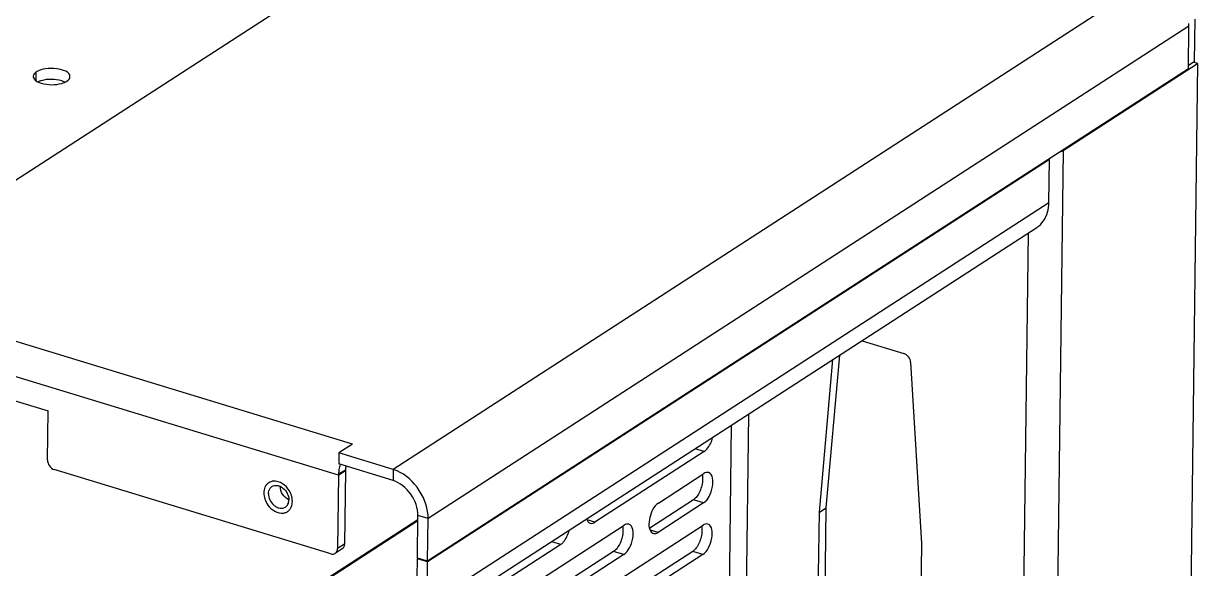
# Model space of a CAD drawing. Header units: millimetres. Extents: x -177 to 18421, y -5017 to 3255.
# Drawn here: x 4843.57 to 4879.39, y -3688.43 to -3671.8 of the extents above; entities that cross this region are included whole.
import ezdxf

# ---------------------------------------------------------------- set-up
doc = ezdxf.new("R2010")
doc.units = ezdxf.units.MM
doc.header["$LTSCALE"] = 46.255
doc.layers.get('0').update_dxf_attribs({"linetype": 'CONTINUOUS'})
doc.layers.add('02___PRT_ALL_AXES', color=7, linetype='CONTINUOUS')

msp = doc.modelspace()

# ---------------------------------------------------------------- linework, layer by layer
at = {"color": 3, "linetype": 'Continuous'}
for p, q in [((4853.604, -3684.634), (4763.513, -3657.173)), ((4853.178, -3685.578), (4763.087, -3658.116)), ((4856.654, -3667.955), (4841.641, -3677.678)), ((4877.923, -3670.467), (4854.849, -3685.411)), ((4879.128, -3671.873), (4855.915, -3686.908)), ((4879.111, -3673.175), (4879.128, -3671.873)), ((4879.302, -3671.662), (4879.285, -3672.963)), ((4879.111, -3673.175), (4855.898, -3688.209)), ((4875.288, -3675.673), (4879.389, -3673.017)), ((4879.389, -3673.017), (4878.593, -3735.149)), ((4875.288, -3675.673), (4874.492, -3737.805)), ((4874.871, -3675.943), (4855.898, -3688.232)), ((4874.854, -3677.267), (4874.871, -3675.943)), ((4874.854, -3677.267), (4855.881, -3689.556)), ((4874.481, -3678.029), (4855.507, -3690.318)), ((4874.217, -3678.2), (4873.483, -3735.499)), ((4869.154, -3681.479), (4870.431, -3681.868)), ((4867.85, -3686.715), (4868.264, -3682.055)), ((4870.636, -3682.138), (4870.967, -3687.665)), ((4840.495, -3682.455), (4844.318, -3683.62)), ((4844.298, -3685.124), (4844.318, -3683.62)), ((4864.623, -3727.051), (4865.174, -3684.056)), ((4865.144, -3727.011), (4865.698, -3683.717)), ((4853.604, -3684.634), (4853.187, -3684.904)), ((4854.849, -3685.411), (4853.187, -3684.904)), ((4864.337, -3684.861), (4861.001, -3687.022)), ((4852.939, -3687.983), (4844.503, -3685.412)), ((4853.178, -3685.578), (4853.15, -3687.822)), ((4862.938, -3686.435), (4864.328, -3685.534)), ((4864.317, -3686.432), (4862.927, -3687.332)), ((4855.898, -3688.209), (4855.915, -3686.908)), ((4867.775, -3692.596), (4867.85, -3686.715)), ((4857.448, -3689.991), (4861.896, -3687.11)), ((4860.972, -3689.266), (4864.308, -3687.106)), ((4859.958, -3687.697), (4855.649, -3690.487)), ((4861.884, -3688.008), (4857.436, -3690.888)), ((4864.297, -3688.003), (4860.961, -3690.164)), ((4870.967, -3687.665), (4870.891, -3693.546)), ((4855.881, -3689.556), (4855.898, -3688.232))]:
    msp.add_line(p, q, dxfattribs=at)
at = {"color": 7, "linetype": 'Continuous'}
for p, q in [((4879.285, -3672.963), (4879.112, -3673.075)), ((4879.389, -3673.017), (4879.262, -3672.979)), ((4875.288, -3675.673), (4875.265, -3675.666)), ((4874.871, -3675.943), (4874.848, -3675.936)), ((4868.059, -3686.58), (4868.473, -3681.92)), ((4864.337, -3684.861), (4864.062, -3684.777)), ((4853.187, -3684.904), (4853.183, -3685.241)), ((4853.178, -3685.578), (4853.387, -3685.443)), ((4853.18, -3685.539), (4853.387, -3685.423)), ((4854.845, -3685.748), (4853.183, -3685.241)), ((4853.387, -3685.443), (4853.358, -3687.687)), ((4853.387, -3685.423), (4853.387, -3685.443)), ((4854.849, -3685.411), (4854.845, -3685.748)), ((4864.005, -3686.337), (4862.68, -3687.196)), ((4864.317, -3686.432), (4864.005, -3686.337)), ((4855.586, -3688.114), (4855.603, -3686.813)), ((4855.915, -3686.908), (4855.603, -3686.813)), ((4867.85, -3686.715), (4868.059, -3686.58)), ((4867.983, -3692.461), (4868.059, -3686.58)), ((4855.601, -3686.942), (4846.668, -3692.727)), ((4855.601, -3686.974), (4846.683, -3692.75)), ((4861.001, -3687.022), (4860.77, -3686.951)), ((4862.927, -3687.332), (4862.696, -3687.262)), ((4859.958, -3687.697), (4859.683, -3687.613)), ((4853.286, -3687.834), (4853.078, -3687.969)), ((4853.358, -3687.687), (4853.15, -3687.822)), ((4861.573, -3687.913), (4857.189, -3690.752)), ((4863.985, -3687.908), (4860.713, -3690.027)), ((4861.884, -3688.008), (4861.573, -3687.913)), ((4864.297, -3688.003), (4863.985, -3687.908)), ((4855.569, -3689.461), (4855.586, -3688.137)), ((4855.898, -3688.209), (4855.586, -3688.114)), ((4855.61, -3688.121), (4855.586, -3688.137)), ((4855.898, -3688.232), (4855.586, -3688.137))]:
    msp.add_line(p, q, dxfattribs=at)
at = {"color": 3, "linetype": 'Continuous'}
msp.add_lwpolyline([(4853.18, -3685.539), (4853.179, -3685.558), (4853.178, -3685.578)], dxfattribs=at)
for centre, radius, start, end in [((4877.84, -3671.857), 1.288, 359.2837, 2.7454), ((4854.655, -3685.631), 1.479, 165.2664, 171.4579), ((4854.501, -3686.551), 1.192, 67.0894, 72.9963)]:
    msp.add_arc(centre, radius, start, end, dxfattribs=at)
for points in [[(4875.288, -3675.673), (4875.256, -3675.694), (4875.22, -3675.712), (4875.184, -3675.727)], [(4874.481, -3678.029), (4874.642, -3677.924), (4874.762, -3677.743), (4874.814, -3677.558)], [(4874.814, -3677.558), (4874.84, -3677.464), (4874.853, -3677.365), (4874.854, -3677.267)], [(4870.636, -3682.138), (4870.629, -3682.026), (4870.539, -3681.901), (4870.431, -3681.868)], [(4844.298, -3685.124), (4844.297, -3685.242), (4844.391, -3685.378), (4844.503, -3685.412)], [(4853.192, -3685.412), (4853.186, -3685.454), (4853.182, -3685.496), (4853.18, -3685.539)], [(4855.915, -3686.908), (4855.922, -3686.328), (4855.498, -3685.678), (4854.965, -3685.453)], [(4864.468, -3685.505), (4864.423, -3685.491), (4864.368, -3685.508), (4864.328, -3685.534)], [(4860.751, -3686.922), (4860.763, -3686.957), (4860.78, -3686.992), (4860.806, -3687.017)], [(4860.861, -3687.051), (4860.907, -3687.065), (4860.961, -3687.047), (4861.001, -3687.022)], [(4862.036, -3687.08), (4861.99, -3687.066), (4861.936, -3687.084), (4861.896, -3687.11)], [(4864.448, -3687.076), (4864.402, -3687.062), (4864.348, -3687.08), (4864.308, -3687.106)], [(4862.787, -3687.362), (4862.832, -3687.376), (4862.887, -3687.358), (4862.927, -3687.332)], [(4852.939, -3687.983), (4852.983, -3687.997), (4853.039, -3687.994), (4853.078, -3687.969)], [(4853.078, -3687.969), (4853.123, -3687.939), (4853.149, -3687.877), (4853.15, -3687.822)]]:
    msp.add_open_spline(points, degree=3, dxfattribs=at)
for points, knots in [([(4864.337, -3684.861), (4864.366, -3684.842), (4864.491, -3684.726), (4864.561, -3684.563), (4864.593, -3684.434)], [0, 0, 0, 0, 0.207396, 1, 1, 1, 1]), ([(4864.317, -3686.432), (4864.391, -3686.384), (4864.51, -3686.213), (4864.618, -3685.921), (4864.608, -3685.547), (4864.468, -3685.505)], [0, 0, 0, 0, 0.257826, 0.570702, 1, 1, 1, 1]), ([(4862.938, -3686.435), (4862.794, -3686.528), (4862.657, -3686.837), (4862.624, -3687.222), (4862.732, -3687.328)], [0, 0, 0, 0, 0.531434, 1, 1, 1, 1]), ([(4859.958, -3687.697), (4859.988, -3687.678), (4860.112, -3687.562), (4860.183, -3687.399), (4860.215, -3687.27)], [0, 0, 0, 0, 0.207396, 1, 1, 1, 1]), ([(4860.806, -3687.017), (4860.814, -3687.025), (4860.831, -3687.039), (4860.851, -3687.048), (4860.861, -3687.051)], [0, 0, 0, 0, 0.511486, 1, 1, 1, 1]), ([(4861.884, -3688.008), (4861.958, -3687.96), (4862.078, -3687.788), (4862.185, -3687.496), (4862.176, -3687.123), (4862.036, -3687.08)], [0, 0, 0, 0, 0.257826, 0.570702, 1, 1, 1, 1]), ([(4864.297, -3688.003), (4864.37, -3687.956), (4864.49, -3687.784), (4864.597, -3687.492), (4864.588, -3687.119), (4864.448, -3687.076)], [0, 0, 0, 0, 0.257826, 0.570702, 1, 1, 1, 1]), ([(4862.732, -3687.328), (4862.74, -3687.336), (4862.757, -3687.35), (4862.777, -3687.359), (4862.787, -3687.362)], [0, 0, 0, 0, 0.511486, 1, 1, 1, 1])]:
    msp.add_open_spline(points, degree=3, knots=knots, dxfattribs=at)
at = {"color": 7, "linetype": 'Continuous'}
for points in [[(4853.403, -3685.31), (4853.395, -3685.347), (4853.389, -3685.385), (4853.387, -3685.423)], [(4855.603, -3686.813), (4855.609, -3686.377), (4855.262, -3685.875), (4854.845, -3685.748)], [(4864.289, -3685.708), (4864.287, -3685.835), (4864.255, -3685.963), (4864.203, -3686.078)], [(4864.275, -3685.568), (4864.286, -3685.613), (4864.289, -3685.661), (4864.289, -3685.708)], [(4864.203, -3686.078), (4864.179, -3686.133), (4864.149, -3686.186), (4864.112, -3686.234)], [(4864.112, -3686.234), (4864.082, -3686.273), (4864.047, -3686.31), (4864.005, -3686.337)], [(4861.856, -3687.284), (4861.855, -3687.41), (4861.823, -3687.538), (4861.771, -3687.654)], [(4861.842, -3687.143), (4861.853, -3687.189), (4861.857, -3687.237), (4861.856, -3687.284)], [(4864.269, -3687.279), (4864.267, -3687.406), (4864.235, -3687.534), (4864.183, -3687.65)], [(4864.254, -3687.139), (4864.266, -3687.185), (4864.269, -3687.232), (4864.269, -3687.279)], [(4861.771, -3687.654), (4861.746, -3687.709), (4861.716, -3687.762), (4861.679, -3687.81)], [(4864.183, -3687.65), (4864.158, -3687.704), (4864.128, -3687.758), (4864.092, -3687.805)], [(4853.358, -3687.687), (4853.357, -3687.742), (4853.332, -3687.804), (4853.286, -3687.834)], [(4861.679, -3687.81), (4861.649, -3687.849), (4861.614, -3687.886), (4861.573, -3687.913)], [(4864.092, -3687.805), (4864.062, -3687.845), (4864.027, -3687.881), (4863.985, -3687.908)]]:
    msp.add_open_spline(points, degree=3, dxfattribs=at)
msp.add_open_spline([(4851.663, -3686.333), (4851.586, -3686.298), (4851.455, -3686.176), (4851.398, -3686.007), (4851.398, -3685.922)], degree=3, knots=[0, 0, 0, 0, 0.500026, 1, 1, 1, 1], dxfattribs=at)
at = {"layer": '02___PRT_ALL_AXES', "color": 7, "linetype": 'Continuous'}
for p, q in [((4843.952, -3673.543), (4843.956, -3673.272)), ((4850.898, -3686.122), (4850.915, -3686.111))]:
    msp.add_line(p, q, dxfattribs=at)
at = {"layer": '02___PRT_ALL_AXES', "color": 3, "linetype": 'Continuous'}
for centre, radius, start, end in [((4851.208, -3686.061), 0.293, 122.9468, 126.6975), ((4851.209, -3686.062), 0.295, 118.9763, 122.9457), ((4851.211, -3686.065), 0.299, 114.9561, 118.9753), ((4851.215, -3686.074), 0.308, 103.0231, 114.9079), ((4851.218, -3686.088), 0.323, 98.0679, 103.0684), ((4851.248, -3686.092), 0.344, 147.7324, 155.9293), ((4851.231, -3686.082), 0.325, 142.1678, 147.7027), ((4851.45, -3686.423), 0.321, 278.0607, 284.3282), ((4851.46, -3686.449), 0.293, 302.9462, 307.3869), ((4851.46, -3686.448), 0.295, 307.3926, 310.736)]:
    msp.add_arc(centre, radius, start, end, dxfattribs=at)
at = {"layer": '02___PRT_ALL_AXES', "color": 7, "linetype": 'Continuous'}
for centre, radius, start, end in [((4851.266, -3686.109), 0.216, 132.8386, 135.7666), ((4851.264, -3686.107), 0.212, 122.953, 132.8409), ((4851.44, -3686.379), 0.213, 289.9917, 302.8719)]:
    msp.add_arc(centre, radius, start, end, dxfattribs=at)
for points in [[(4843.956, -3673.272), (4843.909, -3673.302), (4843.861, -3673.352), (4843.861, -3673.407)], [(4844.11, -3673.617), (4844.31, -3673.677), (4844.535, -3673.68), (4844.735, -3673.623)], [(4844.735, -3673.623), (4844.789, -3673.608), (4844.843, -3673.587), (4844.891, -3673.557)], [(4844.891, -3673.557), (4844.937, -3673.527), (4844.985, -3673.476), (4844.985, -3673.421)]]:
    msp.add_open_spline(points, degree=3, dxfattribs=at)
for points, knots in [([(4844.985, -3673.421), (4844.987, -3673.266), (4844.594, -3673.158), (4844.261, -3673.163), (4844.038, -3673.218), (4843.956, -3673.272)], [0, 0, 0, 0, 0.418228, 0.735797, 1, 1, 1, 1]), ([(4843.861, -3673.407), (4843.86, -3673.428), (4843.897, -3673.541), (4844.022, -3673.59), (4844.11, -3673.617)], [0, 0, 0, 0, 0.184795, 1, 1, 1, 1]), ([(4851.041, -3686.148), (4851.04, -3686.211), (4851.071, -3686.34), (4851.167, -3686.473), (4851.27, -3686.55), (4851.352, -3686.585), (4851.435, -3686.597), (4851.489, -3686.588), (4851.513, -3686.579)], [0, 0, 0, 0, 0.258485, 0.528672, 0.658837, 0.781056, 0.894283, 1, 1, 1, 1]), ([(4851.041, -3686.148), (4851.041, -3686.112), (4851.052, -3686.043), (4851.089, -3685.982), (4851.112, -3685.959)], [0, 0, 0, 0, 0.523014, 1, 1, 1, 1]), ([(4851.148, -3685.928), (4851.171, -3685.914), (4851.224, -3685.893), (4851.312, -3685.892), (4851.402, -3685.92), (4851.518, -3685.992), (4851.628, -3686.131), (4851.665, -3686.27), (4851.664, -3686.338)], [0, 0, 0, 0, 0.104499, 0.215014, 0.334952, 0.464329, 0.737174, 1, 1, 1, 1]), ([(4851.556, -3686.558), (4851.573, -3686.547), (4851.603, -3686.52), (4851.65, -3686.449), (4851.663, -3686.383), (4851.664, -3686.338)], [0, 0, 0, 0, 0.234321, 0.476309, 1, 1, 1, 1])]:
    msp.add_open_spline(points, degree=3, knots=knots, dxfattribs=at)
at = {"layer": '02___PRT_ALL_AXES', "color": 3, "linetype": 'Continuous'}
for points, knots in [([(4844.106, -3673.542), (4844.091, -3673.546), (4844.06, -3673.556), (4844.03, -3673.568), (4844.016, -3673.574)], [0, 0, 0, 0, 0.51569, 1, 1, 1, 1]), ([(4844.826, -3673.584), (4844.811, -3673.577), (4844.78, -3673.564), (4844.748, -3673.553), (4844.731, -3673.548)], [0, 0, 0, 0, 0.483727, 1, 1, 1, 1]), ([(4851.033, -3685.825), (4851.022, -3685.834), (4851.001, -3685.851), (4850.983, -3685.872), (4850.975, -3685.883)], [0, 0, 0, 0, 0.497005, 1, 1, 1, 1]), ([(4850.929, -3686.312), (4850.95, -3686.377), (4851.058, -3686.596), (4851.319, -3686.766), (4851.496, -3686.741)], [0, 0, 0, 0, 0.276148, 1, 1, 1, 1]), ([(4851.705, -3686.612), (4851.712, -3686.602), (4851.725, -3686.579), (4851.736, -3686.556), (4851.741, -3686.543)], [0, 0, 0, 0, 0.493896, 1, 1, 1, 1]), ([(4851.652, -3686.671), (4851.662, -3686.663), (4851.681, -3686.644), (4851.697, -3686.623), (4851.705, -3686.612)], [0, 0, 0, 0, 0.496238, 1, 1, 1, 1])]:
    msp.add_open_spline(points, degree=3, knots=knots, dxfattribs=at)
for points in [[(4844.731, -3673.548), (4844.532, -3673.488), (4844.307, -3673.485), (4844.106, -3673.542)], [(4851.34, -3685.784), (4851.287, -3685.767), (4851.228, -3685.761), (4851.173, -3685.769)], [(4851.74, -3686.197), (4851.679, -3686.015), (4851.524, -3685.839), (4851.34, -3685.784)], [(4850.898, -3686.122), (4850.897, -3686.186), (4850.908, -3686.251), (4850.929, -3686.312)], [(4850.933, -3685.952), (4850.91, -3686.005), (4850.899, -3686.064), (4850.898, -3686.122)], [(4851.77, -3686.388), (4851.771, -3686.324), (4851.76, -3686.259), (4851.74, -3686.197)], [(4851.741, -3686.543), (4851.761, -3686.494), (4851.77, -3686.441), (4851.77, -3686.388)], [(4851.53, -3686.735), (4851.562, -3686.726), (4851.592, -3686.713), (4851.62, -3686.695)]]:
    msp.add_open_spline(points, degree=3, dxfattribs=at)

doc.saveas('drawing.dxf')
